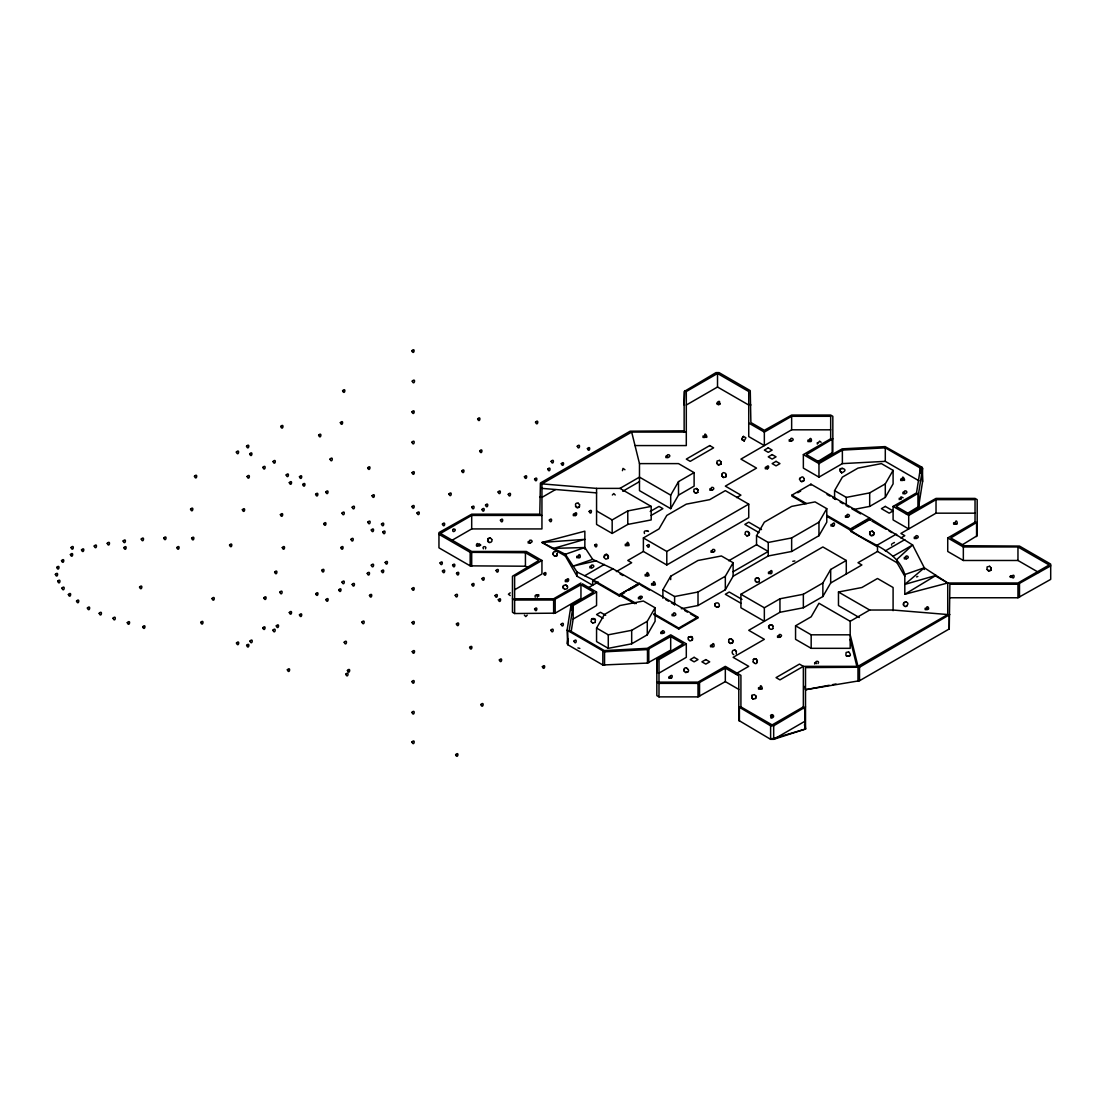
<?xml version="1.0" encoding="UTF-8"?>
<svg xmlns="http://www.w3.org/2000/svg" width="1106" height="1106" viewBox="0 0 1106 1106"><rect width="100%" height="100%" fill="white"/><g stroke="black" fill="none" stroke-linecap="round" stroke-linejoin="round"><path stroke-width="1.5" d="M479.382 545.479L478.552 545.479L479.382 544.415M479.382 545.894L480.82 545.064L479.382 544M535.221 597.212C534.115 594.337 538 594.378 537.64 596.189L538.746 596.148L538.746 594.738L536.714 594.738M719.301 403.566L717.863 403.331L718.402 404.188M719.301 403.331L720.02 403.814M491.755 539.562C493.276 542.009 488.728 543.917 487.705 541.152L487.898 538.677L490.345 538.11M563.189 587.977C561.585 583.526 569.673 584.438 567.212 588.71L564.71 589.36M563.286 587.936L563.493 585.696M579.489 504.571L578.162 503.133M591.24 621.613L591.434 619.305M595.443 620.093L595.083 622.388M608.3 556.18C605.964 550.249 602.784 561.419 604.374 555.378C608.521 550.899 608.203 562.415 608.397 556.111M693.891 491.479L693.974 489.267L696.462 488.479L697.858 489.958M697.886 490.069L696.531 488.506M688.457 639.406C685.927 634.332 695.743 638.452 691.043 636.531M688.112 669.448L686.632 668.079M688.236 669.517C690.517 672.863 681.6 672.987 688.029 671.84M692.453 637.996L692.287 640.139M692.563 637.927L692.37 640.208M720.794 464.078L718.347 464.907L716.965 463.345M720.974 461.935L720.891 464.147M714.974 605.825C713.674 602.825 718.499 601.664 719.177 604.291C720.891 608.604 712.789 607.623 715.167 603.517M726.2 474.488C725.177 480.281 727.458 473.105 724.624 472.939C721.112 470.824 722.121 479.451 722.177 473.714M728.633 641.964L728.826 639.683M728.743 641.895C729.352 644.743 734.052 643.222 732.739 640.457M732.836 640.443L732.601 642.78L730.25 643.471M733.707 654.655C731.301 653.701 731.688 649.388 734.854 650.121M736.333 651.697L736.25 653.909M745.181 534.392C744.283 527.327 754.126 535.028 746.813 535.802M755.26 580.913C753.863 578.037 758.633 576.613 759.407 579.254M753.2 661.83L753.338 659.535L755.785 658.969M759.352 579.433L759.269 581.645M755.757 696.13L755.619 698.439L755.868 696.075M768.919 627.849C766.596 624.323 775.624 624.434 769.154 625.471M772.762 628.609C771.407 630.614 767.523 628.263 769.209 625.609M773.025 626.369L772.942 628.581M800.219 477.792C797.509 482.783 802.251 473.299 803.924 478.525M841.749 472.677C833.965 465.709 851.855 468.598 841.749 472.787M845.896 654.835L846.131 652.471L848.537 651.89M869.772 534.239C870.629 528.392 868.238 535.359 871.238 535.677C874.542 536.562 874.57 531.613 872.233 531.212M873.837 532.65L873.657 534.903L871.141 535.553M986.981 569.217L987.119 566.908L989.524 566.327M990.99 567.807L989.621 566.258M487.94 538.829L487.663 541.041L489.267 542.548M553.332 552.406C553.235 558.005 552.226 550.29 555.71 551.687M557.051 555.406L557.217 553.277M557.134 555.489L557.313 553.235M578.106 503.216C572.963 501.986 576.475 510.336 579.337 506.852M579.433 506.894L579.627 504.64M644.48 533.534C642.531 527.963 651.918 533.313 647.065 530.617M697.72 492.198L697.983 490.027M684.407 668.715C684.227 674.771 682.803 666.213 686.66 667.969M716.868 463.373L717.103 461.036L719.494 460.345M749.108 535.055L749.384 532.885M804.062 478.594C805.486 481.58 800.495 482.714 799.984 480.156M847.362 656.328C842.108 654.171 854.869 659.052 848.634 651.807M906.118 601.941C903.574 601.014 902.054 605.328 904.902 606.489M903.713 602.798L903.491 605.106M990.907 570.019L991.059 567.655M738.78 689.397L725.329 681.628L698.01 696.877L658.996 696.877L656.84 695.633L656.84 659.591L683.259 643.816L670.692 636.572L670.692 650.093L647.48 663.088L602.839 664.983L567.724 644.701L567.101 630.199L571 605.411L593.507 592.014L580.954 584.756L553.636 600.019L514.622 600.019L512.465 598.775M567.101 643.706L567.876 638.756M571.069 632.259L573.157 619.042L596.563 605.521L596.563 592.014L573.157 605.521L569.244 630.309L604.36 650.577L647.287 648.323L670.692 634.816L686.301 643.816L686.301 657.337L658.996 673.112M918.948 480.778L885.298 461.354L842.371 463.608L818.965 477.128L803.357 468.115L803.357 454.594L818.965 463.608L842.371 450.087L885.298 447.833L920.413 468.115L916.515 492.889L893.095 506.41L893.095 519.931L908.703 528.931L908.703 515.424L936.022 499.649L975.036 499.649L975.036 522.82M906.367 514.027L918.657 506.52L918.657 493L922.556 468.225L921.934 467.23L885.104 446.603L842.178 448.856L818.965 461.852L806.412 454.594L832.832 438.819M918.657 506.52L922.556 481.746L922.556 468.225M478.76 545.244C477.032 539.908 474.529 549.005 478.718 545.452M527.23 615.157L525.792 616.581L524.368 615.157M612.351 494.99L613.789 493.566L615.212 494.99M593.977 618.586C599.535 620.549 586.692 618.71 593.867 618.558M608.203 558.419L605.77 559.166L604.235 557.77M688.637 637.263L690.932 636.517M728.826 639.655C729.877 636.434 735.241 642.6 731.232 639.019M755.439 578.604L757.942 577.982M990.893 570.046L988.488 570.682M741.988 438.57L743.315 436.345L741.808 439.317M452.755 529.498C451.939 534.488 458.299 528.986 453.446 528.931M892.763 543.364L894.464 542.493M670.692 508.663L670.692 495.142L678.503 481.622L694.112 472.621L694.112 486.128L678.503 495.142L670.692 508.663L639.475 490.635L639.475 463.608L631.678 432.073L686.301 432.073M596.563 628.056L604.36 614.535L619.968 605.521L643.388 601.028L655.084 607.775L655.084 621.295L647.287 634.816L631.678 643.816L608.272 648.323L596.563 641.577L596.563 628.056L608.272 634.816L631.678 630.309L647.287 621.295L655.084 607.775M662.895 598.208L662.895 589.761L670.692 576.24L698.01 560.479L721.416 555.972L733.126 562.719L733.126 576.24L725.329 589.761L698.01 605.521L681.282 608.742M662.895 589.761L674.605 596.521L698.01 592.014L725.329 576.24L733.126 562.719M728.73 560.756L756.532 544.705L756.532 535.691L764.343 522.17L791.647 506.41L815.067 501.903L826.776 508.663L826.776 522.17L818.965 535.691L791.647 551.465L768.241 555.972L733.126 576.24M834.574 499.083L834.574 490.635L842.371 477.128L857.98 468.115L881.399 463.608L893.095 470.368L893.095 483.875L885.298 497.396L869.689 506.41L854.634 509.299M756.532 535.691L768.241 542.452L791.647 537.945L818.965 522.17L826.776 508.663M764.343 607.775L764.343 621.295L740.923 607.775L740.923 594.268L764.343 607.775L779.951 598.775L803.357 594.268L822.864 583L830.675 569.479L846.284 560.479L846.284 573.986M834.574 490.635L846.284 497.396L869.689 492.889L885.298 483.875L893.095 470.368M735.559 673.955L748.734 666.351L733.126 657.337L764.343 639.323L748.734 630.309L779.951 612.282L803.357 607.775L822.864 596.521L830.675 583L861.892 564.972L857.98 562.719L877.5 551.465L897.007 562.719L904.805 576.24M744.255 440.852L745.9 437.81L743.536 436.414M720.849 464.216L718.402 464.935L716.895 463.483M718.872 606.558L716.55 607.346M485.52 548.811C487.456 545.852 481.428 545.852 483.363 548.811M539.783 497.396L540.405 496.511M817.873 461.492L832.832 452.34L832.832 416.298L830.675 415.054L791.647 415.054L764.343 430.303L750.891 422.547L750.255 390.639L719.038 372.611L715.997 372.611L684.144 391.524L684.144 432.377M684.144 405.031L684.78 390.639M656.84 673.112L657.462 658.706M792.795 561.309L794.882 560.963M738.78 706.9L770.619 725.799L773.675 725.799L805.514 706.9M949.888 597.765L1017.962 597.765L1050.7 579.378L1050.7 564.101L1019.483 546.074L964.225 545.714L950.773 537.945L977.192 522.17M962.234 544.843L977.192 535.691L977.192 499.649L975.036 498.405L936.022 498.405L908.703 513.654L896.15 506.41L918.657 493M656.84 682.125L658.996 683.37L698.01 683.37L725.329 668.107L738.78 675.877L738.78 720.421L770.619 739.32L773.675 739.32L805.514 729.02L805.514 667.595L859.514 667.236L949.888 614.535M804.795 686.425L805.514 689.715L859.514 680.743L949.252 628.941L949.888 584.245L1017.962 584.245L1050.7 565.857M537.378 597.212L536.811 594.931M749.149 535.221L746.799 535.912L745.333 534.461M719.467 403.897C720.932 398.533 715.679 403.082 717.144 403.814M818.011 663.6C820.569 660.476 813.684 660.476 816.242 663.6M917.828 576.447L916.556 576.917M584.853 549.212L584.853 531.184L541.94 542.452L565.346 554.272L577.055 572.023L593.397 580.042L619.236 594.973L639.24 583.277L697.762 617.079L697.762 618.06L678.738 629.038L653.867 614.673M619.236 595.954L620.217 594.268L639.24 583.277L638.756 584.687L638.756 583.705L612.904 568.774L592.664 559.346L584.853 547.525L553.636 548.369L584.853 539.355L541.94 542.452L565.346 555.972L577.055 576.24L592.664 585.254L592.664 580.609L619.236 595.954L624.6 592.719M1038.769 572.493L1017.962 560.479L963.34 560.479L947.731 551.465L947.731 537.945L963.34 546.958L1017.962 546.958L1049.179 564.972L1017.962 583L947.731 583L924.312 567.793L904.805 584.41L936.022 575.397L904.805 594.268L904.805 574.553C897.519 550.028 869.316 544 850.915 530.479L827.012 516.405M541.94 515.424L471.695 515.424L440.492 533.438L471.695 551.465L526.332 551.465L541.94 560.479L541.94 573.986L514.622 589.761M830.675 439.469L830.675 416.298L791.647 416.298L764.343 432.073L764.343 445.58L748.734 436.58L748.734 391.524L717.518 373.496L686.301 391.524L686.301 445.58L635.093 445.58M452.382 540.087L471.695 528.931L541.94 528.931L541.94 483.875L631.678 432.073M686.301 405.031L717.518 387.017L748.734 405.031M541.94 497.396L555.392 489.626M720.02 404.049L718.582 404.879L717.144 404.049M541.94 483.875L596.563 488.382L619.968 488.382L639.475 477.128L670.692 495.142M622.761 491.285L639.475 481.622M541.94 560.479L514.622 576.24L514.622 599.411M596.563 510.917L612.171 519.931L627.779 510.917L651.185 506.41L651.185 519.931L627.779 524.424L612.171 533.438L596.563 524.424L596.563 488.382M650.217 511.47L658.996 506.41L662.895 508.663L651.185 515.424M830.675 429.819L791.647 429.819L740.923 459.101L756.532 468.115L725.329 486.128L740.923 495.142L736.679 497.603M643.388 551.465L643.388 537.945L658.996 528.931L666.794 515.424L686.301 504.156L709.72 499.649L725.329 490.635L748.734 504.156L748.734 517.677L666.794 564.972L643.388 551.465L627.779 560.479L631.678 562.719L616.346 571.581M584.853 575.673L604.36 564.419M818.399 442.635L817.306 442.676L817.306 444.087M580.954 583L553.636 598.775L514.622 598.775M803.357 454.594L830.675 438.819M612.904 568.774L593.397 580.042L593.397 581.023M588.751 587.507L598.235 582.033M438.958 534.322L470.174 552.336L525.433 552.71L538.885 560.479L512.465 576.24L512.465 612.282L514.622 613.526L555.171 613.166L580.954 598.277L580.954 584.756M643.388 537.945L666.794 551.465L748.734 504.156M805.071 503.728L791.896 496.124L791.896 495.142L810.919 484.165L869.44 517.954L912.616 544.981L924.312 567.793L924.312 569.479M628.996 590.175L637.775 585.115M797.744 492.751L800.675 491.064M733.126 571.733L768.241 551.465L756.532 544.705M653.867 613.692L678.738 628.056L697.762 617.079M877.5 551.465L877.5 546.82L850.915 531.474L850.431 529.926L853.348 528.226M856.279 526.539L869.44 518.935L870.422 519.226L870.422 520.207L869.44 517.954L850.431 528.931L827.012 515.424M850.915 531.474L850.915 530.479L870.422 519.226M740.923 594.268L822.864 546.958L846.284 560.479M567.101 630.199L604.553 651.821L647.48 649.568L670.692 636.572M686.301 643.816L658.996 659.591L658.996 682.761M975.036 513.17L936.022 513.17L900.906 533.438L904.805 535.691L900.906 537.945M885.298 550.899L904.805 539.631M893.095 556.249L912.616 544.981L897.007 559.346L897.007 562.719M850.182 621.295L850.182 648.323L811.168 648.323L795.56 639.323L795.56 625.802L811.168 616.789L818.965 603.268L850.182 621.295L869.689 610.028L893.095 610.028L947.731 614.535L857.98 666.351L803.357 666.351L799.458 664.098L776.053 677.619L779.951 679.872L803.357 666.351L803.357 708.587M947.731 537.945L975.036 522.17M1011.161 575.632L1009.723 576.696L1011.161 577.526M770.564 715.388L771.988 714.559L773.426 715.388M803.357 706.9L772.14 724.914L740.923 706.9M770.619 725.799L770.619 739.32L772.14 738.435M804.878 707.785L804.878 721.292L773.675 739.32L773.675 725.799M554.728 556.152L557.092 555.571M697.706 492.391L695.37 493.055L697.762 492.364M803.689 480.889L801.38 481.635M840.38 468.903L842.703 468.322M692.19 640.236L689.937 640.982L688.374 639.545M756.933 662.674C757.541 656.37 757.859 665.715 754.707 663.31M907.279 605.77C901.777 608.549 911.69 604.028 906.173 601.968M752.025 695.301L754.375 694.568L755.827 695.992M849.864 655.664L847.5 656.245M577.913 647.936L579.834 648.406M584.853 547.525L565.346 554.272L565.346 555.972M592.664 559.346L573.157 566.106L596.563 560.756M904.805 574.553L924.312 567.793M770.619 739.32L805.514 729.02L804.878 721.292M575.466 506.272L576.945 507.668L579.337 507.004M487.94 538.65L490.331 537.986L491.838 539.41M725.923 476.838L723.531 477.515L722.149 476.064M557.037 555.599L554.631 556.138M869.91 531.765L872.247 531.101M595.166 622.457L592.857 623.024M756.863 582.42L759.172 581.756M990.81 570.129C989.179 573.171 985.017 566.963 988.349 570.765M753.38 659.508C754.983 656.425 759.172 662.522 755.813 658.982M753.269 699.13L755.578 698.467M904.805 594.268L947.731 583L947.731 614.77M510.212 595.581L508.414 594.212L510.212 592.83M641.079 598.623C645.475 595.374 636.337 595.429 640.72 598.623M859.279 617.535L838.472 605.521L838.472 592.014L861.892 587.507L877.5 578.493L893.095 587.507L893.095 610.678M805.514 689.715L829.21 685.264M832.597 684.628L835.984 683.992M719.467 460.455L721.043 461.783M684.144 430.828L630.157 431.188L540.405 483.004L539.783 514.221M705.061 437.437L703.029 437.437L703.029 436.027L704.135 435.985C710.716 441.515 703.07 428.354 705.103 437.285M791.274 441.183L789.242 441.183L789.242 439.773L790.348 439.718C791.509 443.16 789.062 436.759 792.56 438.529C794.951 440.409 790.209 441.501 791.274 440.948M809.938 441.557L807.905 441.557L807.905 440.147L810.021 440.921L809.136 440.796M667.913 457.566L665.881 457.566L665.881 456.156L666.987 456.101C668.425 459.529 665.453 453.488 669.047 454.787C671.549 456.28 667.347 458.133 667.913 457.331M639.475 463.608L678.503 463.608L694.112 472.621M767.343 468.778L765.311 468.778L765.311 467.368L767.343 468.543M902.745 480.474L900.713 480.474L900.713 479.078L901.819 479.022C908.413 484.552 900.768 471.391 902.8 480.336M711.918 490.221L709.886 490.221L709.886 488.811L710.992 488.769C712.416 492.184 709.458 486.156 713.038 487.456C715.554 488.935 711.352 490.788 711.918 489.986M904.971 493.705L902.938 493.705L902.938 492.294L904.044 492.253C905.206 495.682 902.759 489.281 906.256 491.064C908.648 492.93 903.906 494.036 904.971 493.47M539.783 514.179L471.695 514.179L438.958 532.567L438.958 547.843L470.174 565.857L525.433 566.217L528.419 567.945M575.355 515.617L573.323 515.617L573.323 514.221L575.355 515.382M847.514 517.262L845.482 517.262L845.482 515.852L846.574 515.797C847.735 519.239 845.288 512.838 848.8 514.608C851.219 516.585 846.297 517.484 847.555 517.11M955.681 524.175L953.649 524.175L953.649 522.779L954.755 522.723C959.358 528.433 956.4 515.755 955.017 523.594M833.025 525.972L830.993 525.972L830.993 524.562L832.085 524.507C834.684 530.078 835.832 518.769 832.044 524.742M916.335 538.511L914.303 538.511L914.303 537.101L915.409 537.06C916.57 540.488 914.123 534.087 917.621 535.871C920.012 537.737 915.27 538.843 916.335 538.276M530.216 543.005L528.184 543.005L528.184 541.594L529.276 541.553C530.645 544.899 527.811 538.926 531.336 540.24C534.06 542.078 529.055 543.322 530.258 542.852M627.351 545.645L625.319 545.645L625.319 544.235L626.425 544.18C632.48 549.931 626.024 536.493 627.254 545.452M713.066 552.24L711.034 552.24L711.034 550.829L712.126 550.788C713.771 554.092 710.439 548.562 713.978 549.378C716.743 550.581 712.679 552.986 713.066 552.005M578.784 557.687L576.751 557.687L576.751 556.277L578.867 557.051L577.982 556.926M906.367 558.848L904.335 558.848L904.335 557.438L905.441 557.396C906.602 560.825 904.155 554.424 907.667 556.194C910.044 558.074 905.316 559.18 906.367 558.613M591.917 567.848L589.885 567.848L589.885 566.438L590.991 566.383C592.152 569.825 589.705 563.424 593.217 565.194C595.595 567.074 590.853 568.166 591.917 567.613M770.536 573.544L768.504 573.544L768.504 572.134L769.596 572.092C772.403 577.705 773.191 566.313 769.555 572.327M647.217 575.88L645.185 575.88L645.185 574.47L646.291 574.415C652.872 579.973 645.227 566.756 647.273 575.728M1011.161 576.046L1012.004 577.111L1011.161 577.111M567.35 581.604L565.318 581.604L565.318 580.194L567.35 581.369M653.632 585.005L651.6 585.005L651.6 583.595L652.706 583.539C658.761 589.291 652.305 575.853 653.535 584.811M640.498 598.733L638.466 598.733L638.466 597.323L640.498 598.498M927.201 609.627L925.169 609.627L925.169 608.217L927.201 609.392M674.135 615.696L672.102 615.696L672.102 614.3L674.135 615.475M662.84 633.503L660.807 633.503L660.807 632.093L662.84 633.268M795.56 625.802L811.168 634.816L850.182 634.816L857.98 666.351M779.592 637.332L777.559 637.332L777.559 635.922L778.652 635.881C780.02 639.227 777.186 633.254 780.712 634.567C783.435 636.406 778.43 637.65 779.633 637.18M712.568 646.747L710.536 646.747L710.536 645.337L711.642 645.282C715.665 651.005 713.978 638.591 711.78 645.987M670.913 678.241L668.881 678.241L668.881 676.831L670.913 678.006M658.996 682.125L698.01 682.125L725.329 666.351L740.923 675.365L740.923 707.135M760.569 689.093L758.536 689.093L758.536 687.683L759.642 687.642C765.711 693.407 759.214 679.9 760.472 688.914M770.564 715.623C778.348 715.029 768.49 721.153 771.283 716.107L772.721 715.872M773.426 715.623L772.721 716.107M541.94 488.382L596.563 492.889M809.938 441.322C812.813 443.368 811.127 434.561 808.998 440.534M578.825 557.535C581.48 559.456 580.097 550.719 577.844 556.664M674.038 615.517C678.407 615.862 673.54 609.973 673.153 614.48M619.236 594.973L634.844 603.696M841.666 472.787L840.284 471.336M872.275 531.212L873.809 532.539M747.822 531.447L749.246 532.788M565.83 585.019L567.364 586.346M832.915 525.779L832.224 525.212M662.522 633.226C667.54 633.779 661.429 627.517 662.038 632.756M748.734 423.059L764.343 432.073M893.095 506.41L908.703 515.424M827.012 494.437L829.942 496.124M832.873 497.824L835.79 499.511M840.187 502.041L843.104 503.728M846.035 505.428L848.966 507.115M851.883 508.801L860.662 513.875M871.86 521.037L886.224 529.332M889.086 530.991L891.961 532.636M897.007 535.553L896.275 534.143L876.768 545.41L876.768 546.392M936.022 576.24L947.731 583M791.896 495.142L806.523 503.589M761.509 529.553L748.734 522.17L744.836 524.424L759.02 532.622M838.472 592.014L869.689 610.028M619.968 488.382L651.185 506.41M741.988 599.383L729.227 592.014L725.329 594.268L740.923 603.268M640.706 585.115L649.485 590.175M665.577 599.48L668.508 601.166M671.425 602.853L674.356 604.54M684.6 610.457L687.517 612.143M690.448 613.83L697.762 618.06M620.079 573.917L622.955 575.562M636.309 603.558L620.217 594.268L620.217 595.249M582.378 583.816L596.563 592.014M605.659 615.295L600.461 612.282L596.563 614.535L603.06 618.295M722.052 476.105L723.462 477.474M693.808 491.617L695.245 493.027M756.753 582.295L755.398 580.982L756.725 582.392M753.131 661.982L754.555 663.379M685.499 672.517L684.075 671.121M554.576 556.235L553.263 554.811M564.654 589.457L563.341 588.046M592.705 623.093L591.268 621.696M900.63 499.013L900.989 496.815L903.09 497.755M926.413 608.867C931.058 611.535 927.174 603.074 926.275 608.604M750.255 404.16L750.891 405.031M622.429 470.672L622.996 468.391L624.945 469.732M922.556 481.746L921.934 467.23M850.915 530.479L850.431 528.931L850.431 529.926M804.435 724.72L805.514 729.02M850.182 639.323L856.749 665.881M821.136 442.262L819.56 441.142L818.357 442.87M1019.483 583.885L1019.483 597.392M1017.962 546.958L1017.962 560.479M1017.962 584.245L1017.962 597.765M976.57 523.055L976.57 536.576M963.34 546.958L963.34 560.479M949.252 615.42L949.252 628.941M936.022 499.649L936.022 513.17M920.413 468.115L920.413 473.174M918.035 493.774L918.035 507.295M901.376 498.958L899.261 498.184L899.261 499.594M891.657 543.986L891.657 545.161M885.298 447.833L885.298 461.354M885.298 483.875L885.298 497.396M869.689 492.889L869.689 506.41M859.514 667.236L859.514 680.743M857.98 667.595L857.98 681.116M846.284 497.396L846.284 504.156M842.371 450.087L842.371 463.608M832.196 439.704L832.196 453.225M830.675 569.479L830.675 583M822.864 583L822.864 596.521M818.965 463.608L818.965 477.128M818.965 522.17L818.965 535.691M816.214 663.476L814.68 662.591L814.68 664.001M811.168 634.816L811.168 648.323M810.919 484.165L810.919 485.147M803.357 594.268L803.357 607.775M791.647 416.298L791.647 429.819M791.647 537.945L791.647 551.465M779.951 598.775L779.951 612.282M768.241 542.452L768.241 555.972M739.402 707.785L739.402 721.292M725.329 576.24L725.329 589.761M725.329 668.107L725.329 681.628M717.518 373.496L717.518 387.017M699.531 682.996L699.531 696.517M698.01 592.014L698.01 605.521M698.01 683.37L698.01 696.877M678.738 628.056L678.738 629.038M678.503 481.622L678.503 495.142M674.605 596.521L674.605 604.968M670.692 576.24L670.692 579.627M666.794 551.465L666.794 564.972M658.996 683.37L658.996 696.877M648.807 649.208L648.807 662.729M647.48 649.568L647.48 663.088M647.287 621.295L647.287 634.816M631.678 630.309L631.678 643.816M627.779 510.917L627.779 524.424M612.171 519.931L612.171 533.438M608.272 634.816L608.272 648.323M604.553 651.821L604.553 665.342M602.839 651.462L602.839 664.983M577.055 572.023L577.055 576.24M573.157 605.521L573.157 619.042M571 605.411L571 610.484M567.724 631.18L567.724 644.701M555.171 599.646L555.171 613.166M553.636 600.019L553.636 613.526M525.433 552.71L525.433 566.217M514.622 600.019L514.622 613.526M471.695 515.424L471.695 528.931M471.695 552.71L471.695 566.217M470.174 552.336L470.174 565.857M751.762 697.54L753.186 699.13L751.803 697.679L751.845 695.342L751.762 697.54M55.355 574.36C57.36 579.793 59.254 570.254 55.355 574.36M56.724 567.406C58.742 572.839 60.623 563.3 56.724 567.406M57.678 581.203C59.683 586.636 61.577 577.083 57.678 581.203M61.507 560.645C63.526 566.078 65.406 556.539 61.507 560.645M61.908 588.115C63.913 593.549 65.807 584.009 61.908 588.115M71.019 547.511C73.037 552.931 74.918 543.392 71.019 547.511M70.397 554.548C72.415 559.968 74.296 550.47 70.397 554.548M68.365 594.503C70.314 599.95 72.346 590.383 68.365 594.503M81.485 549.862C83.406 555.281 85.549 545.77 81.485 549.862M76.508 601.07C78.512 606.503 80.406 596.964 76.508 601.07M94.217 546.032C96.222 551.465 98.116 541.926 94.217 546.032M87.388 608.024C89.406 613.457 91.286 603.917 87.388 608.024M107.213 543.336C109.204 548.756 111.153 539.258 107.213 543.336M99.167 613.305C101.185 618.724 103.065 609.185 99.167 613.305M123.112 540.972C125.033 546.392 127.176 536.894 123.112 540.972M123.858 547.622C125.877 553.055 127.757 543.516 123.858 547.622M113.019 618.199C115.024 623.632 116.918 614.093 113.019 618.199M127.273 622.623C129.195 628.042 131.338 618.53 127.273 622.623M141.25 539.051C143.268 544.484 145.149 534.945 141.25 539.051M139.536 587.065C141.457 592.47 143.6 582.973 139.536 587.065M142.66 626.756C144.582 632.176 146.725 622.678 142.66 626.756M163.729 537.986C165.651 543.405 167.794 533.894 163.729 537.986M176.808 547.567C178.813 553 180.707 543.447 176.808 547.567M194.449 476.257C196.453 481.677 198.347 472.138 194.449 476.257M190.536 509.133C192.444 514.553 194.587 505.041 190.536 509.133M191.601 538.207C193.605 543.64 195.499 534.101 191.601 538.207M200.725 622.388C202.744 627.821 204.624 618.282 200.725 622.388M211.993 598.512C214.011 603.931 215.891 594.392 211.993 598.512M236.338 452.064C238.357 457.497 240.251 447.944 236.338 452.064M229.536 545.037C231.555 550.47 233.435 540.931 229.536 545.037M246.5 446.188C248.421 451.607 250.564 442.11 246.5 446.188M249.652 453.875C251.656 459.308 253.551 449.755 249.652 453.875M247.08 476.479C249.099 481.912 250.979 472.373 247.08 476.479M242.366 509.714C244.385 515.147 246.265 505.594 242.366 509.714M262.869 467.368C264.873 472.801 266.767 463.262 262.869 467.368M236.449 643.015C238.454 648.448 240.348 638.895 236.449 643.015M273.03 461.506C275.035 466.939 276.929 457.386 273.03 461.506M280.717 426.446C282.721 431.879 284.615 422.326 280.717 426.446M246.61 645.351C248.615 650.784 250.509 641.245 246.61 645.351M249.956 641.079C251.974 646.512 253.855 636.959 249.956 641.079M263.822 597.807C265.841 603.24 267.721 593.687 263.822 597.807M286.164 474.958C288.168 480.391 290.062 470.838 286.164 474.958M280.385 514.636C282.293 520.055 284.436 510.543 280.385 514.636M262.758 627.821C264.68 633.24 266.822 623.729 262.758 627.821M274.634 572.079C276.652 577.512 278.532 567.972 274.634 572.079M289.288 482.617C291.293 488.05 293.187 478.511 289.288 482.617M282.279 547.567C284.283 553 286.178 543.447 282.279 547.567M272.919 630.157C274.938 635.591 276.818 626.051 272.919 630.157M279.832 592.152C281.85 597.586 283.73 588.033 279.832 592.152M299.45 476.755C301.454 482.188 303.348 472.649 299.45 476.755M276.279 625.885C278.297 631.319 280.177 621.766 276.279 625.885M302.685 484.483C304.689 489.917 306.583 480.377 302.685 484.483M289.288 612.503C291.293 617.936 293.187 608.397 289.288 612.503M318.611 435.183C320.616 440.617 322.51 431.077 318.611 435.183M315.597 494.299C317.616 499.732 319.496 490.179 315.597 494.299M287.339 669.794C289.357 675.227 291.237 665.688 287.339 669.794M299.45 614.853C301.454 620.286 303.348 610.733 299.45 614.853M330.017 459.114C332.021 464.534 333.915 454.995 330.017 459.114M325.758 491.949C327.777 497.382 329.657 487.843 325.758 491.949M342.584 390.722C344.574 396.142 346.524 386.63 342.584 390.722M323.685 523.65C325.703 529.083 327.583 519.543 323.685 523.65M340.344 422.644C342.362 428.063 344.243 418.524 340.344 422.644M315.708 593.728C317.712 599.162 319.606 589.622 315.708 593.728M321.708 570.337C323.712 575.756 325.606 566.217 321.708 570.337M325.869 599.604C327.874 605.037 329.768 595.484 325.869 599.604M342.017 513.073C344.035 518.507 345.915 508.954 342.017 513.073M340.8 547.567C342.819 553 344.699 543.447 340.8 547.567M338.74 589.816C340.759 595.249 342.639 585.71 338.74 589.816M352.178 507.198C354.197 512.631 356.077 503.092 352.178 507.198M342.017 582.06C344.035 587.493 345.915 577.94 342.017 582.06M350.961 539.355C352.98 544.788 354.86 535.235 350.961 539.355M367.662 467.769C369.57 473.174 371.713 463.677 367.662 467.769M352.178 584.41C354.197 589.83 356.077 580.291 352.178 584.41M344.201 642.227C346.206 647.66 348.1 638.121 344.201 642.227M367.828 522.101C369.75 527.521 371.893 518.023 367.828 522.101M372.072 495.723C374.077 501.156 375.971 491.603 372.072 495.723M345.763 674.204C347.782 679.637 349.662 670.098 345.763 674.204M347.408 670.457C349.413 675.89 351.307 666.351 347.408 670.457M371.284 529.968C373.303 535.401 375.183 525.848 371.284 529.968M367.233 573.364C369.238 578.797 371.132 569.258 367.233 573.364M361.911 622.07C363.929 627.489 365.81 617.95 361.911 622.07M371.284 565.166C373.206 570.585 375.349 561.074 371.284 565.166M369.473 595.401C371.478 600.835 373.372 591.295 369.473 595.401M381.446 524.092C383.464 529.525 385.344 519.986 381.446 524.092M382.773 532.041C384.791 537.475 386.671 527.935 382.773 532.041M411.833 350.74C413.838 356.173 415.732 346.634 411.833 350.74M381.446 571.028C383.464 576.461 385.344 566.922 381.446 571.028M412.234 381.128C414.156 386.547 416.298 377.049 412.234 381.128M385.178 562.429C387.197 567.862 389.091 558.323 385.178 562.429M411.93 411.819C413.934 417.252 415.828 407.699 411.93 411.819M411.93 442.206C413.934 447.64 415.828 438.087 411.93 442.206M412.026 472.649C414.045 478.082 415.925 468.543 412.026 472.649M411.93 506.493C413.934 511.926 415.828 502.387 411.93 506.493M417.003 512.949C419.022 518.382 420.902 508.843 417.003 512.949M411.93 588.627C413.934 594.06 415.828 584.521 411.93 588.627M412.026 622.484C414.045 627.904 415.925 618.365 412.026 622.484M412.234 651.586C414.156 657.005 416.298 647.494 412.234 651.586M411.93 681.545C413.934 686.978 415.828 677.439 411.93 681.545M411.93 712.375C413.934 717.808 415.828 708.269 411.93 712.375M442.414 524.092C444.418 529.525 446.312 519.986 442.414 524.092M448.939 493.967C450.958 499.4 452.852 489.847 448.939 493.967M440.05 562.926C442.041 568.346 443.99 558.834 440.05 562.926M411.93 741.974C413.934 747.407 415.828 737.868 411.93 741.974M442.414 571.028C444.418 576.461 446.312 566.922 442.414 571.028M461.7 470.935C463.718 476.368 465.598 466.829 461.7 470.935M452.575 565.166C454.58 570.599 456.474 561.046 452.575 565.166M477.626 418.884C479.645 424.317 481.525 414.778 477.626 418.884M456.502 573.295C458.52 578.728 460.4 569.189 456.502 573.295M455.216 595.277C457.22 600.71 459.114 591.171 455.216 595.277M479.672 450.93C481.677 456.363 483.571 446.81 479.672 450.93M471.778 507.142C473.783 512.576 475.677 503.036 471.778 507.142M456.391 623.964C458.409 629.397 460.29 619.858 456.391 623.964M481.94 509.493C483.944 514.926 485.838 505.373 481.94 509.493M471.778 584.466C473.783 589.899 475.677 580.346 471.778 584.466M485.493 505.096C487.511 510.53 489.391 500.977 485.493 505.096M469.608 647.383C471.529 652.803 473.672 643.305 469.608 647.383M481.94 578.59C483.944 584.023 485.838 574.484 481.94 578.59M455.617 754.651C457.538 760.071 459.681 750.559 455.617 754.651M498.087 491.949C500.106 497.382 501.986 487.843 498.087 491.949M500.424 520.166C502.442 525.599 504.322 516.06 500.424 520.166M496.055 570.447C497.963 575.867 500.106 566.369 496.055 570.447M508.248 494.299C510.267 499.732 512.147 490.179 508.248 494.299M495.046 595.553C496.995 600.987 499.027 591.42 495.046 595.553M480.834 704.536C482.755 709.955 484.898 700.457 480.834 704.536M498.294 599.77C500.313 605.203 502.193 595.664 498.294 599.77M524.41 476.755C526.428 482.188 528.309 472.649 524.41 476.755M535.511 422.16C537.53 427.58 539.41 418.04 535.511 422.16M499.331 659.95C501.253 665.37 503.396 655.872 499.331 659.95M534.571 479.105C536.59 484.539 538.47 474.986 534.571 479.105M547.746 469.096C549.765 474.529 551.645 464.99 547.746 469.096M551.134 461.326C553.152 466.76 555.032 457.22 551.134 461.326M534.571 608.991C536.59 614.397 538.47 604.899 534.571 608.991M549.323 520.069C551.341 525.502 553.221 515.949 549.323 520.069M543.682 573.572C545.687 579.005 547.581 569.466 543.682 573.572M561.295 463.677C563.313 469.11 565.194 459.557 561.295 463.677M577.249 446.257C579.254 451.677 581.148 442.137 577.249 446.257M542.369 666.669C544.29 672.089 546.433 662.577 542.369 666.669M550.926 630.157C552.945 635.591 554.825 626.051 550.926 630.157M574.373 513.792C576.378 519.226 578.272 509.686 574.373 513.792M587.41 448.594C589.415 454.027 591.309 444.488 587.41 448.594M566.369 579.765C568.387 585.198 570.267 575.659 566.369 579.765M561.088 624.296C563.106 629.729 564.986 620.19 561.088 624.296M589.166 511.401C591.171 516.834 593.065 507.281 589.166 511.401M573.945 641.107C575.963 646.54 577.844 636.987 573.945 641.107M594.627 545.217C596.632 550.65 598.526 541.097 594.627 545.217M647.051 545.59C649.07 551.023 650.95 541.484 647.051 545.59M669.932 676.416C671.881 681.849 673.913 672.282 669.932 676.416M766.361 466.953C768.38 472.373 770.26 462.833 766.361 466.953M1011.796 576.267C1013.801 581.701 1015.695 572.161 1011.796 576.267M709.72 445.58L686.301 459.101L690.199 461.354L713.619 447.833L709.72 445.58M768.241 447.833L764.343 450.087L768.241 452.34L772.14 450.087L768.241 447.833M772.14 454.594L768.241 456.847L772.14 459.101L776.053 456.847L772.14 454.594M776.053 461.354L772.14 463.608L776.053 465.861L779.951 463.608L776.053 461.354M885.298 506.41L881.399 508.663L889.196 513.17L893.095 510.917L885.298 506.41M694.112 657.337L690.199 659.591L694.112 661.844L698.01 659.591L694.112 657.337M705.808 659.591L701.909 661.844L705.808 664.098L709.72 661.844L705.808 659.591M734.909 650.121L736.416 651.558L734.951 650.134M744.172 440.769L741.725 439.414L744.089 440.865M771.615 624.904L772.983 626.231L771.656 624.807"/></g></svg>
